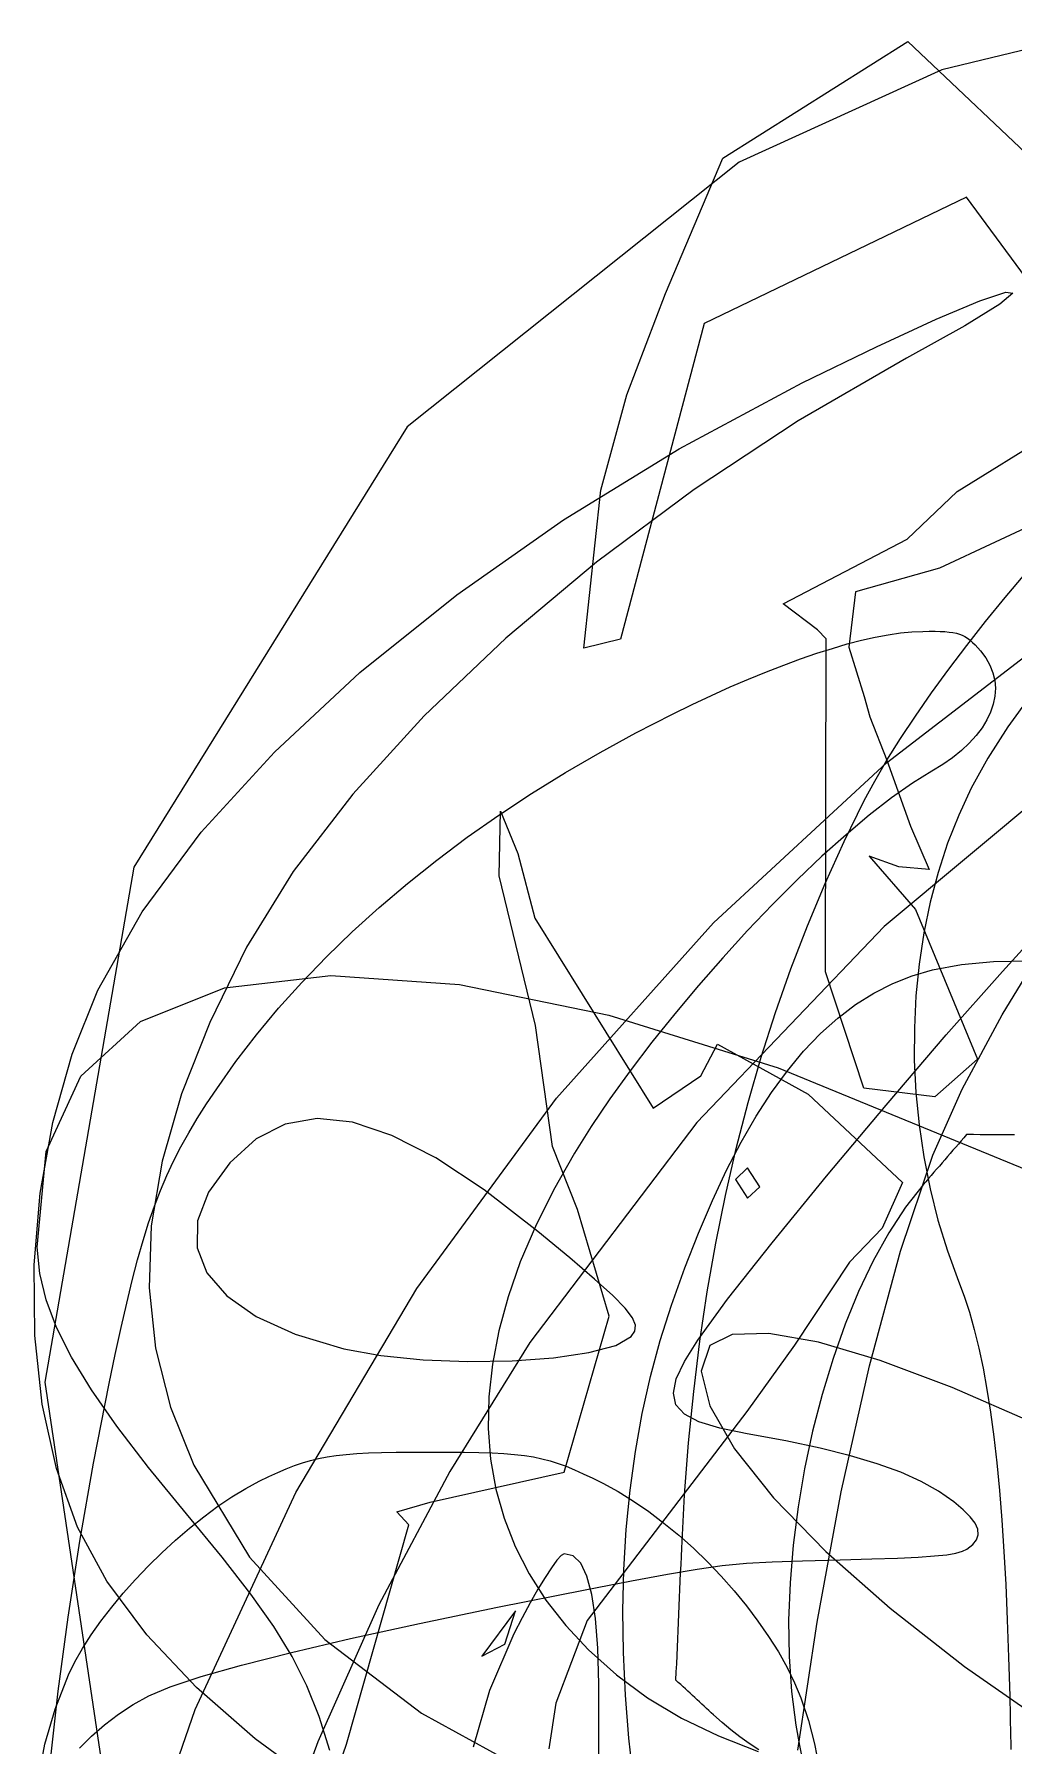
# Model space of a CAD drawing. Extents: x -75 to 75, y -75 to 75.
# Drawn here: x -74.98 to -46.58, y 24.55 to 74.19 of the extents above; entities that cross this region are included whole.
import ezdxf

# ---------------------------------------------------------------- set-up
doc = ezdxf.new("R2010")
doc.units = 0
for name, color, linetype in [('butterfly', 7, 'CONTINUOUS'), ('crown', 7, 'CONTINUOUS'), ('darth', 7, 'CONTINUOUS'), ('heart', 7, 'CONTINUOUS'), ('hellokitty', 7, 'CONTINUOUS'), ('jackskellington', 7, 'CONTINUOUS'), ('mushroom', 7, 'CONTINUOUS'), ('nes', 7, 'CONTINUOUS'), ('stormtrooper', 7, 'CONTINUOUS'), ('thundercats', 7, 'CONTINUOUS'), ('wolf', 7, 'CONTINUOUS')]:
    doc.layers.add(name, color=color, linetype=linetype)

msp = doc.modelspace()

# ---------------------------------------------------------------- linework, layer by layer
at = {"layer": 'butterfly', "color": 7}
for p, q in [((-69.470214, 46.52969), (-66.378142, 46.890263)), ((-66.378142, 46.890263), (-62.6514, 46.62919)), ((-71.898025, 45.554623), (-69.470214, 46.52969)), ((-62.6514, 46.62919), (-58.319566, 45.739312)), ((-58.319566, 45.739312), (-53.412229, 44.213467)), ((-73.631995, 43.972229), (-71.898025, 45.554623)), ((-53.412229, 44.213467), (-46.224258, 41.26434)), ((-74.642543, 41.78966), (-73.631995, 43.972229)), ((-66.779727, 42.738556), (-67.707502, 42.57708)), ((-65.751117, 42.631761), (-66.779727, 42.738556)), ((-67.707502, 42.57708), (-68.546898, 42.150106)), ((-64.609212, 42.253902), (-65.751117, 42.631761)), ((-63.341555, 41.602206), (-64.609212, 42.253902)), ((-74.900079, 39.014078), (-74.642543, 41.78966)), ((-68.546898, 42.150106), (-69.310383, 41.460426)), ((-69.310383, 41.460426), (-69.931478, 40.600997)), ((-61.935685, 40.673886), (-63.341555, 41.602206)), ((-69.931478, 40.600997), (-70.245309, 39.775096)), ((-60.379142, 39.466164), (-61.935685, 40.673886)), ((-70.245309, 39.775096), (-70.257811, 38.992409)), ((-59.451607, 38.696378), (-60.379142, 39.466164)), ((-74.820893, 38.25065), (-74.900079, 39.014078)), ((-70.257811, 38.992409), (-69.974886, 38.262605)), ((-74.638261, 37.480099), (-74.820893, 38.25065)), ((-69.974886, 38.262605), (-69.402469, 37.595367)), ((-58.734415, 38.085025), (-59.451607, 38.696378)), ((-58.206561, 37.608487), (-58.734415, 38.085025)), ((-74.337844, 36.676796), (-74.638261, 37.480099)), ((-69.402469, 37.595367), (-68.546486, 37.000369)), ((-57.847049, 37.243142), (-58.206561, 37.608487)), ((-57.634883, 36.965371), (-57.847049, 37.243142)), ((-68.546486, 37.000369), (-67.412867, 36.487289)), ((-57.549068, 36.751548), (-57.634883, 36.965371)), ((-57.568598, 36.578055), (-57.549068, 36.751548)), ((-73.905288, 35.815101), (-74.337844, 36.676796)), ((-67.412867, 36.487289), (-66.007505, 36.065785)), ((-58.120746, 36.158636), (-57.672486, 36.421274)), ((-57.672486, 36.421274), (-57.568598, 36.578055)), ((-54.74372, 36.480101), (-55.389244, 36.156302)), ((-53.680332, 36.507561), (-54.74372, 36.480101)), ((-52.237479, 36.251645), (-53.680332, 36.507561)), ((-50.453581, 35.725371), (-52.237479, 36.251645)), ((-73.326247, 34.86938), (-73.905288, 35.815101)), ((-66.007505, 36.065785), (-64.928869, 35.86826)), ((-64.928869, 35.86826), (-63.701631, 35.746656)), ((-63.701631, 35.746656), (-62.405347, 35.697572)), ((-61.119563, 35.717638), (-59.923835, 35.803417)), ((-59.923835, 35.803417), (-58.897712, 35.951549)), ((-58.897712, 35.951549), (-58.120746, 36.158636)), ((-55.389244, 36.156302), (-55.64404, 35.417904)), ((-62.405347, 35.697572), (-61.119563, 35.717638)), ((-55.64404, 35.417904), (-55.393466, 34.405234)), ((-48.367038, 34.941736), (-50.453581, 35.725371)), ((-72.586373, 33.814001), (-73.326247, 34.86938)), ((-46.016263, 33.913744), (-48.367038, 34.941736)), ((-55.393466, 34.405234), (-54.678783, 33.164594)), ((-71.671318, 32.623325), (-72.586373, 33.814001)), ((-54.678783, 33.164594), (-53.541258, 31.742261)), ((-70.566734, 31.271721), (-71.671318, 32.623325)), ((-53.541258, 31.742261), (-52.022155, 30.184533)), ((-69.532723, 30.015073), (-70.566734, 31.271721)), ((-68.698324, 28.945451), (-69.532723, 30.015073)), ((-59.826454, 29.929486), (-59.984764, 29.713479)), ((-59.701797, 30.067546), (-59.826454, 29.929486)), ((-59.616761, 30.11814), (-59.701797, 30.067546)), ((-59.35678, 30.058216), (-59.616761, 30.11814)), ((-59.136356, 29.843727), (-59.35678, 30.058216)), ((-58.95487, 29.471612), (-59.136356, 29.843727)), ((-52.022155, 30.184533), (-50.162742, 28.537699)), ((-60.17076, 29.42905), (-60.37847, 29.085709)), ((-59.984764, 29.713479), (-60.17076, 29.42905)), ((-58.811693, 28.93881), (-58.95487, 29.471612)), ((-68.031781, 28.005834), (-68.698324, 28.945451)), ((-60.37847, 29.085709), (-60.601925, 28.692977)), ((-58.706218, 28.242254), (-58.811693, 28.93881)), ((-60.601925, 28.692977), (-60.835156, 28.260376)), ((-50.162742, 28.537699), (-48.004284, 26.848043)), ((-67.501338, 27.13922), (-68.031781, 28.005834)), ((-60.835156, 28.260376), (-61.072195, 27.797421)), ((-58.637819, 27.378877), (-58.706218, 28.242254)), ((-61.072195, 27.797421), (-61.776878, 26.151171)), ((-58.605874, 26.345628), (-58.637819, 27.378877)), ((-67.075242, 26.288596), (-67.501338, 27.13922)), ((-48.004284, 26.848043), (-45.588047, 25.161875)), ((-58.609769, 25.139433), (-58.605874, 26.345628)), ((-66.721733, 25.396955), (-67.075242, 26.288596)), ((-61.776878, 26.151171), (-62.254644, 24.502858)), ((-66.409059, 24.407283), (-66.721733, 25.396955)), ((-58.605649, 23.629744), (-58.609769, 25.139433))]:
    msp.add_line(p, q, dxfattribs=at)
at = {"layer": 'crown', "color": 7}
for p, q in [((-67.208674, 32.753438), (-66.976732, 32.822205)), ((-66.976732, 32.822205), (-66.739073, 32.88032)), ((-66.739073, 32.88032), (-66.490641, 32.92865)), ((-66.490641, 32.92865), (-66.226396, 32.968057)), ((-66.226396, 32.968057), (-65.941279, 32.999403)), ((-65.941279, 32.999403), (-65.630247, 33.023562)), ((-65.630247, 33.023562), (-65.288245, 33.04137)), ((-65.288245, 33.04137), (-64.910228, 33.053731)), ((-64.910228, 33.053731), (-64.491139, 33.061464)), ((-64.491139, 33.061464), (-64.025935, 33.0655)), ((-64.025935, 33.0655), (-63.509562, 33.066629)), ((-63.509562, 33.066629), (-62.983048, 33.065782)), ((-62.983048, 33.065782), (-62.510834, 33.062)), ((-62.510834, 33.062), (-62.087376, 33.054493)), ((-62.087376, 33.054493), (-61.707118, 33.042245)), ((-61.707118, 33.042245), (-61.364515, 33.024239)), ((-61.364515, 33.024239), (-61.054008, 32.999516)), ((-61.054008, 32.999516), (-60.770053, 32.967027)), ((-60.770053, 32.967027), (-60.507101, 32.925786)), ((-60.507101, 32.925786), (-60.259595, 32.874788)), ((-60.259595, 32.874788), (-60.021989, 32.813035)), ((-60.021989, 32.813035), (-59.788733, 32.739519)), ((-68.459373, 32.219601), (-68.180269, 32.354582)), ((-68.180269, 32.354582), (-67.920698, 32.474591)), ((-67.920698, 32.474591), (-67.675608, 32.580495)), ((-67.675608, 32.580495), (-67.439949, 32.673157)), ((-67.439949, 32.673157), (-67.208674, 32.753438)), ((-59.788733, 32.739519), (-59.554271, 32.653238)), ((-59.554271, 32.653238), (-59.313058, 32.553188)), ((-59.313058, 32.553188), (-59.059544, 32.438368)), ((-59.059544, 32.438368), (-58.788173, 32.307776)), ((-58.788173, 32.307776), (-58.4934, 32.160405)), ((-69.250851, 31.768931), (-68.850202, 32.011829)), ((-68.850202, 32.011829), (-68.459373, 32.219601)), ((-58.4934, 32.160405), (-58.048096, 31.918331)), ((-58.048096, 31.918331), (-57.602428, 31.64378)), ((-70.068011, 31.191539), (-69.657917, 31.494352)), ((-69.657917, 31.494352), (-69.250851, 31.768931)), ((-57.602428, 31.64378), (-57.158946, 31.339511)), ((-57.158946, 31.339511), (-56.720192, 31.008283)), ((-70.883684, 30.514981), (-70.47773, 30.863932)), ((-70.47773, 30.863932), (-70.068011, 31.191539)), ((-56.720192, 31.008283), (-56.288709, 30.65285)), ((-71.282481, 30.148124), (-70.883684, 30.514981)), ((-56.288709, 30.65285), (-55.86704, 30.275976)), ((-71.670723, 29.76681), (-71.282481, 30.148124)), ((-55.86704, 30.275976), (-55.457736, 29.880419)), ((-55.457736, 29.880419), (-55.063339, 29.46893)), ((-72.401952, 28.974587), (-72.045009, 29.374482)), ((-72.045009, 29.374482), (-71.670723, 29.76681)), ((-55.063339, 29.46893), (-54.686389, 29.044276)), ((-72.738152, 28.570566), (-72.401952, 28.974587)), ((-54.686389, 29.044276), (-54.329437, 28.609208)), ((-73.050219, 28.165868), (-72.738152, 28.570566)), ((-54.329437, 28.609208), (-53.995021, 28.166489)), ((-73.33475, 27.763933), (-73.050219, 28.165868)), ((-53.995021, 28.166489), (-53.685691, 27.718876)), ((-73.807645, 26.982138), (-73.588358, 27.368206)), ((-73.588358, 27.368206), (-73.33475, 27.763933)), ((-53.685691, 27.718876), (-53.403985, 27.269124)), ((-73.989212, 26.609167), (-73.807645, 26.982138)), ((-53.403985, 27.269124), (-53.152452, 26.819995)), ((-53.152452, 26.819995), (-52.933637, 26.374248)), ((-74.379418, 25.607696), (-73.989212, 26.609167)), ((-52.933637, 26.374248), (-52.750079, 25.934636)), ((-52.750079, 25.934636), (-52.528473, 25.279268)), ((-74.673838, 24.590716), (-74.379418, 25.607696)), ((-52.528473, 25.279268), (-52.350478, 24.601545)), ((-74.87423, 23.564209), (-74.673838, 24.590716)), ((-52.350478, 24.601545), (-52.215553, 23.905628))]:
    msp.add_line(p, q, dxfattribs=at)
at = {"layer": 'darth', "color": 7}
for p, q in [((-46.908249, 45.753288), (-45.503169, 48.069796)), ((-48.067936, 43.594669), (-46.908249, 45.753288)), ((-48.926098, 41.674776), (-48.067936, 43.594669)), ((-49.86447, 38.893558), (-48.926098, 41.674776)), ((-50.759699, 35.571811), (-49.86447, 38.893558)), ((-51.577144, 31.915111), (-50.759699, 35.571811)), ((-52.282169, 28.129024), (-51.577144, 31.915111)), ((-52.840142, 24.419123), (-52.282169, 28.129024))]:
    msp.add_line(p, q, dxfattribs=at)
at = {"layer": 'heart', "color": 7}
for p, q in [((-44.38825, 74.193581), (-48.66568, 73.161706)), ((-48.66568, 73.161706), (-54.53943, 70.480595)), ((-54.53943, 70.480595), (-64.170264, 62.807678)), ((-64.170264, 62.807678), (-72.098944, 50.037122)), ((-72.098944, 50.037122), (-74.674222, 35.096983)), ((-74.674222, 35.096983), (-72.733944, 22.070664))]:
    msp.add_line(p, q, dxfattribs=at)
at = {"layer": 'hellokitty', "color": 7}
for p, q in [((-48.932812, 47.05227), (-48.095064, 47.207317)), ((-48.095064, 47.207317), (-47.161473, 47.295649)), ((-47.161473, 47.295649), (-46.138984, 47.318792)), ((-50.08475, 46.659332), (-49.51791, 46.882883)), ((-49.51791, 46.882883), (-48.932812, 47.05227)), ((-51.166497, 46.046085), (-50.634042, 46.380702)), ((-50.634042, 46.380702), (-50.08475, 46.659332)), ((-51.682825, 45.654567), (-51.166497, 46.046085)), ((-52.669948, 44.697176), (-52.183738, 45.205235)), ((-52.183738, 45.205235), (-51.682825, 45.654567)), ((-53.142159, 44.129477), (-52.669948, 44.697176)), ((-53.601089, 43.501228), (-53.142159, 44.129477)), ((-54.047444, 42.811514), (-53.601089, 43.501228)), ((-54.481933, 42.059423), (-54.047444, 42.811514)), ((-47.944622, 42.27607), (-48.023563, 42.184879)), ((-47.745644, 42.274377), (-47.944622, 42.27607)), ((-47.546669, 42.272684), (-47.745644, 42.274377)), ((-47.347691, 42.27099), (-47.546669, 42.272684)), ((-47.148716, 42.269297), (-47.347691, 42.27099)), ((-46.949738, 42.267604), (-47.148716, 42.269297)), ((-46.750763, 42.26591), (-46.949738, 42.267604)), ((-46.551785, 42.264217), (-46.750763, 42.26591)), ((-54.905272, 41.244043), (-54.481933, 42.059423)), ((-48.418265, 41.728929), (-48.497205, 41.637737)), ((-48.339324, 41.820118), (-48.418265, 41.728929)), ((-48.260384, 41.91131), (-48.339324, 41.820118)), ((-48.181443, 42.002498), (-48.260384, 41.91131)), ((-48.102503, 42.09369), (-48.181443, 42.002498)), ((-48.023563, 42.184879), (-48.102503, 42.09369)), ((-55.318166, 40.364461), (-54.905272, 41.244043)), ((-48.812969, 41.272976), (-48.89191, 41.181785)), ((-48.734029, 41.364165), (-48.812969, 41.272976)), ((-48.655089, 41.455357), (-48.734029, 41.364165)), ((-48.576148, 41.546546), (-48.655089, 41.455357)), ((-48.497205, 41.637737), (-48.576148, 41.546546)), ((-49.207671, 40.817024), (-49.716766, 40.166888)), ((-49.128731, 40.908216), (-49.207671, 40.817024)), ((-49.04979, 40.999404), (-49.128731, 40.908216)), ((-48.97085, 41.090596), (-49.04979, 40.999404)), ((-48.89191, 41.181785), (-48.97085, 41.090596)), ((-55.721329, 39.419764), (-55.318166, 40.364461)), ((-49.716766, 40.166888), (-50.199259, 39.428062)), ((-56.115469, 38.409045), (-55.721329, 39.419764)), ((-50.199259, 39.428062), (-50.652892, 38.610139)), ((-56.501301, 37.331382), (-56.115469, 38.409045)), ((-50.652892, 38.610139), (-51.075407, 37.722717)), ((-56.827702, 36.306568), (-56.501301, 37.331382)), ((-51.075407, 37.722717), (-51.464543, 36.77539)), ((-51.464543, 36.77539), (-51.818046, 35.777749)), ((-57.111307, 35.256761), (-56.827702, 36.306568)), ((-51.818046, 35.777749), (-52.133655, 34.739397)), ((-57.352122, 34.182445), (-57.111307, 35.256761)), ((-52.133655, 34.739397), (-52.409113, 33.669921)), ((-57.550137, 33.084112), (-57.352122, 34.182445)), ((-52.409113, 33.669921), (-52.642158, 32.578923)), ((-57.705351, 31.962254), (-57.550137, 33.084112)), ((-52.642158, 32.578923), (-52.830538, 31.475993)), ((-57.817766, 30.81736), (-57.705351, 31.962254)), ((-52.830538, 31.475993), (-52.971988, 30.370729)), ((-57.887376, 29.649917), (-57.817766, 30.81736)), ((-52.971988, 30.370729), (-53.064255, 29.272727)), ((-57.914187, 28.460415), (-57.887376, 29.649917)), ((-53.064255, 29.272727), (-53.105075, 28.191579)), ((-57.898185, 27.249349), (-57.914187, 28.460415)), ((-53.105075, 28.191579), (-53.092206, 27.13688)), ((-57.839373, 26.0172), (-57.898185, 27.249349)), ((-53.092206, 27.13688), (-53.023366, 26.11823)), ((-57.737745, 24.764467), (-57.839373, 26.0172)), ((-53.023366, 26.11823), (-52.896307, 25.145218)), ((-52.896307, 25.145218), (-52.792359, 24.558303)), ((-57.593303, 23.491633), (-57.737745, 24.764467)), ((-52.792359, 24.558303), (-52.682524, 24.016764))]:
    msp.add_line(p, q, dxfattribs=at)
at = {"layer": 'jackskellington', "color": 7}
for p, q in [((-46.906787, 47.010439), (-45.536993, 48.506626)), ((-48.532229, 45.16571), (-46.906787, 47.010439)), ((-50.277553, 43.132443), (-48.532229, 45.16571)), ((-52.006994, 41.070634), (-50.277553, 43.132443)), ((-53.584785, 39.140294), (-52.006994, 41.070634)), ((-54.875159, 37.501421), (-53.584785, 39.140294)), ((-55.742355, 36.314019), (-54.875159, 37.501421)), ((-56.126106, 35.696644), (-55.742355, 36.314019)), ((-56.363991, 35.187001), (-56.126106, 35.696644)), ((-56.448556, 34.770966), (-56.363991, 35.187001)), ((-56.372348, 34.434413), (-56.448556, 34.770966)), ((-56.127918, 34.16322), (-56.372348, 34.434413)), ((-55.707808, 33.943256), (-56.127918, 34.16322)), ((-55.104572, 33.760402), (-55.707808, 33.943256)), ((-54.310754, 33.600525), (-55.104572, 33.760402)), ((-53.190013, 33.39489), (-54.310754, 33.600525)), ((-52.192959, 33.18317), (-53.190013, 33.39489)), ((-51.310791, 32.962463), (-52.192959, 33.18317)), ((-50.534708, 32.729864), (-51.310791, 32.962463)), ((-49.855907, 32.482471), (-50.534708, 32.729864)), ((-49.265583, 32.21738), (-49.855907, 32.482471)), ((-48.754939, 31.931683), (-49.265583, 32.21738)), ((-48.315169, 31.622478), (-48.754939, 31.931683)), ((-48.044777, 31.394434), (-48.315169, 31.622478)), ((-47.839605, 31.187923), (-48.044777, 31.394434)), ((-47.698914, 31.000277), (-47.839605, 31.187923)), ((-47.621969, 30.828818), (-47.698914, 31.000277)), ((-47.608027, 30.670878), (-47.621969, 30.828818)), ((-47.936884, 30.251417), (-47.766224, 30.384849)), ((-47.766224, 30.384849), (-47.656361, 30.523778)), ((-47.656361, 30.523778), (-47.608027, 30.670878)), ((-55.029148, 29.772904), (-54.330532, 29.840806)), ((-54.330532, 29.840806), (-53.583177, 29.885457)), ((-53.583177, 29.885457), (-52.703702, 29.91669)), ((-52.703702, 29.91669), (-51.608725, 29.944348)), ((-51.608725, 29.944348), (-50.693436, 29.968196)), ((-50.693436, 29.968196), (-49.944488, 29.993201)), ((-49.944488, 29.993201), (-49.3439, 30.020858)), ((-49.3439, 30.020858), (-48.873687, 30.052653)), ((-48.873687, 30.052653), (-48.51586, 30.090104)), ((-48.51586, 30.090104), (-48.252442, 30.134712)), ((-48.252442, 30.134712), (-48.065444, 30.187982)), ((-48.065444, 30.187982), (-47.936884, 30.251417)), ((-59.003799, 29.072098), (-57.666348, 29.33135)), ((-57.666348, 29.33135), (-56.613673, 29.528011)), ((-56.613673, 29.528011), (-55.762401, 29.671919)), ((-55.762401, 29.671919), (-55.029148, 29.772904)), ((-61.545064, 28.567245), (-59.003799, 29.072098)), ((-63.812942, 28.09652), (-61.545064, 28.567245)), ((-65.807099, 27.659999), (-63.812942, 28.09652)), ((-67.527204, 27.25777), (-65.807099, 27.659999)), ((-70.143898, 26.556499), (-68.972913, 26.889908)), ((-68.972913, 26.889908), (-67.527204, 27.25777)), ((-71.039818, 26.257623), (-70.143898, 26.556499)), ((-72.111495, 25.74213), (-71.660343, 25.993361)), ((-71.660343, 25.993361), (-71.039818, 26.257623)), ((-72.945712, 25.155477), (-72.540904, 25.461939)), ((-72.540904, 25.461939), (-72.111495, 25.74213)), ((-73.670087, 24.4745), (-73.323061, 24.825435)), ((-73.323061, 24.825435), (-72.945712, 25.155477))]:
    msp.add_line(p, q, dxfattribs=at)
at = {"layer": 'mushroom', "color": 7}
for p, q in [((-51.403552, 56.506291), (-50.988174, 56.614006)), ((-50.988174, 56.614006), (-50.592265, 56.703409)), ((-50.592265, 56.703409), (-50.216534, 56.774261)), ((-50.216534, 56.774261), (-49.861699, 56.826325)), ((-49.861699, 56.826325), (-49.52847, 56.859365)), ((-49.52847, 56.859365), (-49.217569, 56.873137)), ((-49.217569, 56.873137), (-49.02914, 56.874831)), ((-49.02914, 56.874831), (-48.859934, 56.874266)), ((-48.859934, 56.874266), (-48.708217, 56.870992)), ((-48.708217, 56.870992), (-48.572259, 56.864304)), ((-48.572259, 56.864304), (-48.450328, 56.853607)), ((-48.450328, 56.853607), (-48.340693, 56.838339)), ((-48.340693, 56.838339), (-48.241625, 56.817906)), ((-48.241625, 56.817906), (-48.15139, 56.791716)), ((-48.15139, 56.791716), (-48.068258, 56.759179)), ((-48.068258, 56.759179), (-47.9905, 56.719716)), ((-47.9905, 56.719716), (-47.916383, 56.672737)), ((-47.916383, 56.672737), (-47.844177, 56.617656)), ((-47.844177, 56.617656), (-47.772151, 56.55389)), ((-52.759333, 56.075608), (-52.289845, 56.236853)), ((-52.289845, 56.236853), (-51.83768, 56.380493)), ((-51.83768, 56.380493), (-51.403552, 56.506291)), ((-47.772151, 56.55389), (-47.698573, 56.480848)), ((-47.698573, 56.480848), (-47.621712, 56.397946)), ((-47.621712, 56.397946), (-47.539839, 56.304595)), ((-47.539839, 56.304595), (-47.385532, 56.100768)), ((-47.385532, 56.100768), (-47.265827, 55.889485)), ((-54.264588, 55.4886), (-53.747419, 55.701246)), ((-53.747419, 55.701246), (-53.24543, 55.896993)), ((-53.24543, 55.896993), (-52.759333, 56.075608)), ((-47.265827, 55.889485), (-47.18024, 55.67194)), ((-47.18024, 55.67194), (-47.128286, 55.449335)), ((-55.341602, 55.013564), (-54.796219, 55.259295)), ((-54.796219, 55.259295), (-54.264588, 55.4886)), ((-47.128286, 55.449335), (-47.10949, 55.222862)), ((-47.10949, 55.222862), (-47.123347, 54.993723)), ((-56.470759, 54.473777), (-55.900021, 54.751647)), ((-55.900021, 54.751647), (-55.341602, 55.013564)), ((-47.169378, 54.76312), (-47.247102, 54.532242)), ((-47.123347, 54.993723), (-47.169378, 54.76312)), ((-57.535479, 53.92862), (-56.470759, 54.473777)), ((-47.356031, 54.302296), (-47.495683, 54.074475)), ((-47.247102, 54.532242), (-47.356031, 54.302296)), ((-58.572267, 53.362414), (-57.535479, 53.92862)), ((-47.865205, 53.630003), (-48.094107, 53.415748)), ((-47.665569, 53.849978), (-47.865205, 53.630003)), ((-47.495683, 54.074475), (-47.665569, 53.849978)), ((-59.580306, 52.775843), (-58.572267, 53.362414)), ((-48.35179, 53.208414), (-48.637766, 53.009196)), ((-48.094107, 53.415748), (-48.35179, 53.208414)), ((-60.558767, 52.169579), (-59.580306, 52.775843)), ((-48.951552, 52.819294), (-49.515155, 52.471949)), ((-48.637766, 53.009196), (-48.951552, 52.819294)), ((-61.506825, 51.544305), (-60.558767, 52.169579)), ((-49.515155, 52.471949), (-50.122644, 52.04366)), ((-50.122644, 52.04366), (-50.767022, 51.541903)), ((-62.423655, 50.900694), (-61.506825, 51.544305)), ((-50.767022, 51.541903), (-51.441291, 50.974168)), ((-63.308436, 50.239428), (-62.423655, 50.900694)), ((-51.441291, 50.974168), (-52.138453, 50.347931)), ((-64.160341, 49.561183), (-63.308436, 50.239428)), ((-52.138453, 50.347931), (-52.851507, 49.670674)), ((-52.851507, 49.670674), (-53.573454, 48.949881)), ((-64.978545, 48.866634), (-64.160341, 49.561183)), ((-65.762226, 48.156464), (-64.978545, 48.866634)), ((-53.573454, 48.949881), (-54.297301, 48.193037)), ((-54.297301, 48.193037), (-55.016044, 47.407616)), ((-66.510558, 47.431348), (-65.762226, 48.156464)), ((-67.222711, 46.691962), (-66.510558, 47.431348)), ((-55.016044, 47.407616), (-55.722689, 46.601106)), ((-67.897872, 45.938985), (-67.222711, 46.691962)), ((-55.722689, 46.601106), (-56.410233, 45.780988)), ((-68.535206, 45.173096), (-67.897872, 45.938985)), ((-56.410233, 45.780988), (-57.071681, 44.954746)), ((-69.133892, 44.394969), (-68.535206, 45.173096)), ((-57.071681, 44.954746), (-57.700034, 44.129856)), ((-69.693107, 43.605289), (-69.133892, 44.394969)), ((-57.700034, 44.129856), (-58.288293, 43.313804)), ((-69.985326, 43.166047), (-69.693107, 43.605289)), ((-58.288293, 43.313804), (-58.829459, 42.514071)), ((-70.5014, 42.330175), (-70.254004, 42.74308)), ((-70.254004, 42.74308), (-69.985326, 43.166047)), ((-70.72978, 41.921125), (-70.5014, 42.330175)), ((-58.829459, 42.514071), (-59.316535, 41.738138)), ((-70.94141, 41.509719), (-70.72978, 41.921125)), ((-59.316535, 41.738138), (-59.924572, 40.665902)), ((-71.138553, 41.089747), (-70.94141, 41.509719)), ((-71.323471, 40.655), (-71.138553, 41.089747)), ((-71.498432, 40.199268), (-71.323471, 40.655)), ((-59.924572, 40.665902), (-60.448086, 39.613617)), ((-71.665696, 39.71634), (-71.498432, 40.199268)), ((-71.827531, 39.200006), (-71.665696, 39.71634)), ((-60.448086, 39.613617), (-60.887099, 38.58192)), ((-71.986196, 38.644057), (-71.827531, 39.200006)), ((-72.143961, 38.042283), (-71.986196, 38.644057)), ((-60.887099, 38.58192), (-61.241627, 37.57144)), ((-72.303087, 37.388475), (-72.143961, 38.042283)), ((-72.465836, 36.67642), (-72.303087, 37.388475)), ((-61.241627, 37.57144), (-61.511688, 36.582816)), ((-72.634478, 35.899911), (-72.465836, 36.67642)), ((-61.511688, 36.582816), (-61.697297, 35.616676)), ((-72.81127, 35.052739), (-72.634478, 35.899911)), ((-61.697297, 35.616676), (-61.798479, 34.673661)), ((-73.263517, 32.742539), (-72.81127, 35.052739)), ((-61.798479, 34.673661), (-61.815243, 33.754399)), ((-61.815243, 33.754399), (-61.747614, 32.859528)), ((-61.747614, 32.859528), (-61.595607, 31.989677)), ((-73.660689, 30.485695), (-73.263517, 32.742539)), ((-61.595607, 31.989677), (-61.359237, 31.145488)), ((-61.359237, 31.145488), (-61.038528, 30.327586)), ((-74.00277, 28.28275), (-73.660689, 30.485695)), ((-61.038528, 30.327586), (-60.633491, 29.536613)), ((-60.633491, 29.536613), (-60.144149, 28.773196)), ((-60.144149, 28.773196), (-59.570518, 28.037973)), ((-74.289756, 26.134246), (-74.00277, 28.28275)), ((-59.570518, 28.037973), (-58.912616, 27.331577)), ((-58.912616, 27.331577), (-58.097056, 26.601344)), ((-58.097056, 26.601344), (-57.198486, 25.941644)), ((-74.52163, 24.040719), (-74.289756, 26.134246)), ((-57.198486, 25.941644), (-56.214857, 25.352189)), ((-56.214857, 25.352189), (-55.144125, 24.832694)), ((-55.144125, 24.832694), (-53.98424, 24.382871))]:
    msp.add_line(p, q, dxfattribs=at)
at = {"layer": 'nes', "color": 7}
for p, q in [((-47.564822, 66.457491), (-46.808382, 66.714297)), ((-46.60081, 66.686526), (-46.983605, 66.364302)), ((-46.808382, 66.714297), (-46.60081, 66.686526)), ((-48.828644, 65.925962), (-47.564822, 66.457491)), ((-46.983605, 66.364302), (-47.998256, 65.73778)), ((-50.558347, 65.129562), (-48.828644, 65.925962)), ((-47.998256, 65.73778), (-49.686258, 64.797099)), ((-52.712445, 64.078149), (-50.558347, 65.129562)), ((-49.686258, 64.797099), (-52.830566, 62.976331)), ((-56.280798, 62.163647), (-52.712445, 64.078149)), ((-52.830566, 62.976331), (-55.84284, 60.991708)), ((-59.63248, 60.103825), (-56.280798, 62.163647)), ((-55.84284, 60.991708), (-58.68164, 58.880214)), ((-62.730789, 57.930339), (-59.63248, 60.103825)), ((-58.68164, 58.880214), (-61.30553, 56.678841)), ((-65.539022, 55.674833), (-62.730789, 57.930339)), ((-61.30553, 56.678841), (-63.673076, 54.42458)), ((-68.020475, 53.368956), (-65.539022, 55.674833)), ((-63.673076, 54.42458), (-65.742837, 52.154418)), ((-70.138445, 51.044359), (-68.020475, 53.368956)), ((-65.742837, 52.154418), (-67.473373, 49.905341)), ((-71.856233, 48.732694), (-70.138445, 51.044359)), ((-67.473373, 49.905341), (-68.823253, 47.714346)), ((-73.137133, 46.465606), (-71.856233, 48.732694)), ((-68.823253, 47.714346), (-69.896155, 45.527361)), ((-73.883198, 44.604353), (-73.137133, 46.465606)), ((-69.896155, 45.527361), (-70.713752, 43.462231)), ((-74.440881, 42.624544), (-73.883198, 44.604353)), ((-70.713752, 43.462231), (-71.277771, 41.502028)), ((-74.808388, 40.573215), (-74.440881, 42.624544)), ((-71.277771, 41.502028), (-71.589934, 39.629828)), ((-74.98393, 38.497389), (-74.808388, 40.573215)), ((-71.589934, 39.629828), (-71.651966, 37.8287)), ((-74.965698, 36.444103), (-74.98393, 38.497389)), ((-71.651966, 37.8287), (-71.46559, 36.081719)), ((-74.751929, 34.460383), (-74.965698, 36.444103)), ((-71.46559, 36.081719), (-71.032528, 34.371957)), ((-74.340819, 32.59326), (-74.751929, 34.460383)), ((-71.032528, 34.371957), (-70.354509, 32.682488)), ((-73.730572, 30.88977), (-74.340819, 32.59326)), ((-70.354509, 32.682488), (-68.744854, 30.018022)), ((-72.878445, 29.326067), (-73.730572, 30.88977)), ((-68.744854, 30.018022), (-66.557116, 27.627989)), ((-71.719073, 27.768852), (-72.878445, 29.326067)), ((-70.277411, 26.238062), (-71.719073, 27.768852)), ((-66.557116, 27.627989), (-63.754768, 25.495258)), ((-68.5784, 24.753649), (-70.277411, 26.238062)), ((-63.754768, 25.495258), (-60.301282, 23.602696)), ((-66.646987, 23.33555), (-68.5784, 24.753649))]:
    msp.add_line(p, q, dxfattribs=at)
at = {"layer": 'stormtrooper', "color": 7}
for p, q in [((-46.824917, 57.857681), (-46.243988, 58.545885)), ((-47.391272, 57.162655), (-46.824917, 57.857681)), ((-47.938995, 56.465876), (-47.391272, 57.162655)), ((-48.46403, 55.77242), (-47.938995, 56.465876)), ((-48.962318, 55.087348), (-48.46403, 55.77242)), ((-49.429803, 54.415735), (-48.962318, 55.087348)), ((-46.076435, 55.025457), (-46.746358, 54.098876)), ((-49.862427, 53.762648), (-49.429803, 54.415735)), ((-50.256127, 53.133154), (-49.862427, 53.762648)), ((-46.746358, 54.098876), (-47.326096, 53.197229)), ((-50.606853, 52.532328), (-50.256127, 53.133154)), ((-47.326096, 53.197229), (-47.807745, 52.327734)), ((-50.910544, 51.965233), (-50.606853, 52.532328)), ((-47.807745, 52.327734), (-48.173118, 51.542877)), ((-51.494461, 50.773336), (-50.910544, 51.965233)), ((-48.173118, 51.542877), (-48.493276, 50.726456)), ((-52.043878, 49.562839), (-51.494461, 50.773336)), ((-48.493276, 50.726456), (-48.768121, 49.88212)), ((-48.768121, 49.88212), (-48.99756, 49.013519)), ((-52.558956, 48.333056), (-52.043878, 49.562839)), ((-48.99756, 49.013519), (-49.181501, 48.124302)), ((-53.039862, 47.083308), (-52.558956, 48.333056)), ((-49.181501, 48.124302), (-49.319849, 47.218117)), ((-49.319849, 47.218117), (-49.412511, 46.298615)), ((-53.486767, 45.812916), (-53.039862, 47.083308)), ((-49.412511, 46.298615), (-49.459394, 45.369443)), ((-53.89983, 44.521193), (-53.486767, 45.812916)), ((-49.459394, 45.369443), (-49.460523, 44.434252)), ((-54.279224, 43.207466), (-53.89983, 44.521193)), ((-49.460523, 44.434252), (-49.415562, 43.49669)), ((-54.625113, 41.871048), (-54.279224, 43.207466)), ((-49.415562, 43.49669), (-49.324542, 42.560407)), ((-49.324542, 42.560407), (-49.187365, 41.629051)), ((-54.937663, 40.511256), (-54.625113, 41.871048)), ((-49.187365, 41.629051), (-49.003941, 40.706274)), ((-55.21704, 39.127416), (-54.937663, 40.511256)), ((-49.003941, 40.706274), (-48.774172, 39.795724)), ((-48.774172, 39.795724), (-48.49797, 38.901048)), ((-55.463412, 37.718842), (-55.21704, 39.127416)), ((-48.49797, 38.901048), (-48.175235, 38.025897)), ((-48.175235, 38.025897), (-48.013595, 37.592931)), ((-55.676941, 36.284851), (-55.463412, 37.718842)), ((-48.013595, 37.592931), (-47.862264, 37.12624)), ((-47.862264, 37.12624), (-47.721004, 36.623916)), ((-55.8578, 34.824766), (-55.676941, 36.284851)), ((-47.721004, 36.623916), (-47.589584, 36.084053)), ((-47.589584, 36.084053), (-47.467766, 35.504738)), ((-47.467766, 35.504738), (-47.355317, 34.884066)), ((-56.006148, 33.337904), (-55.8578, 34.824766)), ((-47.355317, 34.884066), (-47.252001, 34.220127)), ((-47.252001, 34.220127), (-47.157584, 33.511013)), ((-56.122155, 31.823584), (-56.006148, 33.337904)), ((-47.157584, 33.511013), (-47.071833, 32.754813)), ((-47.071833, 32.754813), (-46.994513, 31.949621)), ((-56.205986, 30.281124), (-56.122155, 31.823584)), ((-46.994513, 31.949621), (-46.925385, 31.093529)), ((-46.925385, 31.093529), (-46.864219, 30.184626)), ((-56.237285, 29.562696), (-56.226843, 29.802173)), ((-56.226843, 29.802173), (-56.2164, 30.041647)), ((-56.2164, 30.041647), (-56.205986, 30.281124)), ((-46.864219, 30.184626), (-46.81078, 29.221007)), ((-56.258141, 29.083742), (-56.247727, 29.323219)), ((-56.247727, 29.323219), (-56.237285, 29.562696)), ((-56.279026, 28.604791), (-56.268583, 28.844265)), ((-56.268583, 28.844265), (-56.258141, 29.083742)), ((-46.81078, 29.221007), (-46.764829, 28.200759)), ((-56.299882, 28.125838), (-56.28944, 28.365315)), ((-56.28944, 28.365315), (-56.279026, 28.604791)), ((-56.320766, 27.646887), (-56.310324, 27.886364)), ((-56.310324, 27.886364), (-56.299882, 28.125838)), ((-46.764829, 28.200759), (-46.726136, 27.121973)), ((-56.341622, 27.167933), (-56.33118, 27.40741)), ((-56.33118, 27.40741), (-56.320766, 27.646887)), ((-56.362507, 26.688982), (-56.352065, 26.928456)), ((-56.352065, 26.928456), (-56.341622, 27.167933)), ((-46.726136, 27.121973), (-46.694465, 25.982747)), ((-56.372921, 26.449505), (-56.362507, 26.688982)), ((-56.304674, 26.386508), (-56.372921, 26.449505)), ((-56.23643, 26.32351), (-56.304674, 26.386508)), ((-56.168183, 26.260512), (-56.23643, 26.32351)), ((-56.099936, 26.197515), (-56.168183, 26.260512)), ((-56.031692, 26.134517), (-56.099936, 26.197515)), ((-55.963445, 26.07152), (-56.031692, 26.134517)), ((-55.895198, 26.008522), (-55.963445, 26.07152)), ((-55.826951, 25.945521), (-55.895198, 26.008522)), ((-55.758707, 25.882524), (-55.826951, 25.945521)), ((-55.69046, 25.819526), (-55.758707, 25.882524)), ((-55.622213, 25.756529), (-55.69046, 25.819526)), ((-46.694465, 25.982747), (-46.689809, 25.790017)), ((-55.553968, 25.693531), (-55.622213, 25.756529)), ((-55.485721, 25.630533), (-55.553968, 25.693531)), ((-55.417474, 25.567536), (-55.485721, 25.630533)), ((-55.34923, 25.504538), (-55.417474, 25.567536)), ((-55.280983, 25.44154), (-55.34923, 25.504538)), ((-55.033971, 25.22139), (-55.280983, 25.44154)), ((-46.689809, 25.790017), (-46.685152, 25.597285)), ((-46.685152, 25.597285), (-46.680495, 25.404555)), ((-46.680495, 25.404555), (-46.675839, 25.211826)), ((-54.779088, 25.009574), (-55.033971, 25.22139)), ((-54.516807, 24.806334), (-54.779088, 25.009574)), ((-46.675839, 25.211826), (-46.671182, 25.019093)), ((-46.671182, 25.019093), (-46.666525, 24.826364)), ((-46.666525, 24.826364), (-46.661869, 24.633634)), ((-54.247593, 24.611914), (-54.516807, 24.806334)), ((-53.971921, 24.426559), (-54.247593, 24.611914)), ((-46.661869, 24.633634), (-46.657212, 24.440902))]:
    msp.add_line(p, q, dxfattribs=at)
at = {"layer": 'thundercats', "color": 7}
for p, q in [((-50.271296, 53.063964), (-44.837576, 57.235685)), ((-44.3745, 53.28721), (-50.337034, 48.311328)), ((-55.285922, 48.420099), (-50.271296, 53.063964)), ((-59.839837, 43.327865), (-55.285922, 48.420099)), ((-50.337034, 48.311328), (-55.771212, 42.629108)), ((-63.891422, 37.811041), (-59.839837, 43.327865)), ((-55.771212, 42.629108), (-60.606618, 36.249215)), ((-67.399058, 31.893406), (-63.891422, 37.811041)), ((-60.606618, 36.249215), (-62.934082, 32.507301)), ((-62.934082, 32.507301), (-64.986292, 28.639581)), ((-70.321128, 25.598732), (-67.399058, 31.893406)), ((-64.986292, 28.639581), (-66.762353, 24.661935)), ((-72.616015, 18.950799), (-70.321128, 25.598732)), ((-66.762353, 24.661935), (-68.261377, 20.590245))]:
    msp.add_line(p, q, dxfattribs=at)
at = {"layer": 'wolf', "color": 7}
for p, q in [((-55.01366, 70.596094), (-49.645062, 73.985185)), ((-49.645062, 73.985185), (-44.50264, 69.105069)), ((-56.680213, 66.67174), (-55.01366, 70.596094)), ((-47.946477, 69.46394), (-55.558453, 65.803021)), ((-43.5977, 63.55599), (-47.946477, 69.46394)), ((-57.802407, 63.735543), (-56.680213, 66.67174)), ((-55.558453, 65.803021), (-57.981192, 56.646408)), ((-58.551118, 60.971351), (-57.802407, 63.735543)), ((-48.217545, 60.928893), (-45.472387, 62.628396)), ((-59.042111, 56.383154), (-58.551118, 60.971351)), ((-49.670002, 59.550929), (-48.217545, 60.928893)), ((-45.466169, 60.231314), (-48.729059, 58.710167)), ((-53.265191, 57.667251), (-49.670002, 59.550929)), ((-48.729059, 58.710167), (-51.16736, 58.018796)), ((-52.264121, 56.915555), (-53.265191, 57.667251)), ((-51.16736, 58.018796), (-51.354996, 56.411608)), ((-57.981192, 56.646408), (-59.042111, 56.383154)), ((-52.02117, 56.652414), (-52.264121, 56.915555)), ((-52.037906, 46.995746), (-52.02117, 56.652414)), ((-51.354996, 56.411608), (-50.91439, 54.985553)), ((-50.91439, 54.985553), (-50.750543, 54.394879)), ((-50.750543, 54.394879), (-50.259925, 53.138598)), ((-50.259925, 53.138598), (-49.573307, 51.223579)), ((-61.499411, 49.78179), (-61.463764, 51.658122)), ((-61.463764, 51.658122), (-60.962859, 50.430134)), ((-49.573307, 51.223579), (-49.031062, 49.96086)), ((-60.962859, 50.430134), (-60.464903, 48.557651)), ((-49.908195, 50.047017), (-50.774174, 50.350507)), ((-50.774174, 50.350507), (-49.429345, 48.807074)), ((-60.44379, 45.441435), (-61.499411, 49.78179)), ((-49.031062, 49.96086), (-49.908195, 50.047017)), ((-49.429345, 48.807074), (-47.627932, 44.463761)), ((-60.464903, 48.557651), (-57.03038, 43.039896)), ((-50.924892, 43.622965), (-52.037906, 46.995746)), ((-59.954981, 41.927103), (-60.44379, 45.441435)), ((-55.655853, 43.981065), (-55.170996, 44.899916)), ((-55.170996, 44.899916), (-52.539595, 43.445862)), ((-47.627932, 44.463761), (-48.869397, 43.37153)), ((-57.03038, 43.039896), (-55.655853, 43.981065)), ((-52.539595, 43.445862), (-49.800485, 40.890444)), ((-48.869397, 43.37153), (-50.924892, 43.622965)), ((-59.224345, 40.103354), (-59.954981, 41.927103)), ((-54.293863, 41.307944), (-54.644716, 40.977797)), ((-53.94301, 40.760955), (-54.293863, 41.307944)), ((-54.644716, 40.977797), (-54.293863, 40.430808)), ((-54.293863, 40.430808), (-53.94301, 40.760955)), ((-49.800485, 40.890444), (-50.396532, 39.565715)), ((-58.311915, 37.010681), (-59.224345, 40.103354)), ((-50.396532, 39.565715), (-51.340933, 38.570882)), ((-51.340933, 38.570882), (-52.937718, 36.171875)), ((-59.614889, 32.485595), (-58.311915, 37.010681)), ((-52.937718, 36.171875), (-54.315721, 34.24218)), ((-54.315721, 34.24218), (-58.951289, 28.179866)), ((-63.503768, 31.612044), (-59.614889, 32.485595)), ((-64.468615, 31.331061), (-63.503768, 31.612044)), ((-64.117762, 30.957763), (-64.468615, 31.331061)), ((-65.925598, 24.593288), (-64.117762, 30.957763)), ((-61.027254, 28.456839), (-62.007267, 27.147221)), ((-61.337529, 27.498074), (-61.027254, 28.456839)), ((-58.951289, 28.179866), (-59.855365, 25.783148)), ((-62.007267, 27.147221), (-61.337529, 27.498074)), ((-59.855365, 25.783148), (-60.056818, 24.457606)), ((-66.924589, 21.715259), (-65.925598, 24.593288))]:
    msp.add_line(p, q, dxfattribs=at)

doc.saveas('drawing.dxf')
